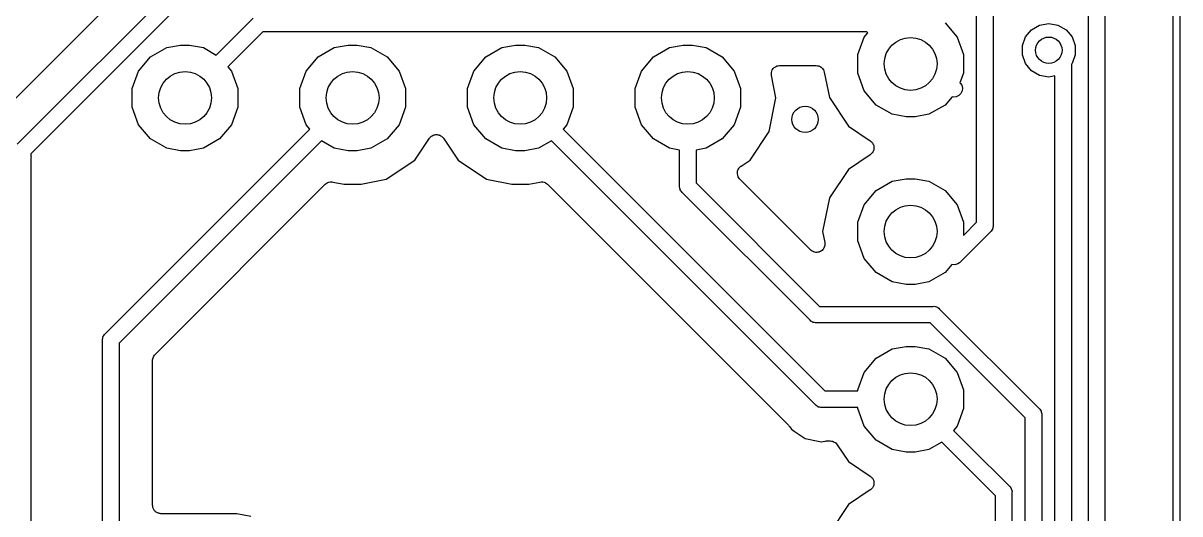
# Model space of a CAD drawing. Extents: x 202.7 to 262.5, y -125.5 to -33.7.
# Drawn here: x 244.97 to 262.5, y -91.61 to -84.17 of the extents above; entities that cross this region are included whole.
import ezdxf

# ---------------------------------------------------------------- set-up
doc = ezdxf.new("R2010")
doc.units = 0
doc.header["$MEASUREMENT"] = 0
doc.layers.add('BLACK', color=7, linetype='CONTINUOUS')

msp = doc.modelspace()

# ---------------------------------------------------------------- linework, layer by layer
at = {"layer": 'BLACK', "linetype": 'CONTINUOUS'}
for p, q in [((262.4, -115.754), (262.4, -43.7949)), ((262.5, -43.7456), (262.5, -115.804)), ((261.114, -95.6573), (261.114, -78.0923)), ((261.364, -78.0459), (261.364, -95.611)), ((259.42, -87.1881), (259.42, -81.4783)), ((259.67, -81.432), (259.67, -87.2345)), ((246.833, -83.3353), (244.819, -85.3495)), ((245.133, -85.7539), (247.242, -83.6455)), ((247.386, -83.855), (245.31, -85.9307)), ((247.898, -84.6547), (248.457, -84.0955)), ((248.601, -84.305), (248.073, -84.8333)), ((257.758, -84.305), (248.601, -84.305)), ((257.771, -84.3183), (257.758, -84.305)), ((258.942, -84.1677), (259.124, -84.3838)), ((260.162, -84.3789), (260.253, -84.2709)), ((260.253, -84.2709), (260.375, -84.2003)), ((260.375, -84.2003), (260.514, -84.1758)), ((260.514, -84.1758), (260.653, -84.2003)), ((260.653, -84.2003), (260.775, -84.2709)), ((260.775, -84.2709), (260.866, -84.3789)), ((257.62, -84.6489), (257.716, -84.3838)), ((257.716, -84.3838), (257.771, -84.3183)), ((259.124, -84.3838), (259.22, -84.6489)), ((260.114, -84.5115), (260.162, -84.3789)), ((260.866, -84.3789), (260.914, -84.5115)), ((246.902, -84.6827), (247.146, -84.5416)), ((247.146, -84.5416), (247.354, -84.505)), ((247.354, -84.505), (247.494, -84.505)), ((247.494, -84.505), (247.702, -84.5416)), ((247.702, -84.5416), (247.898, -84.6547)), ((249.442, -84.6827), (249.686, -84.5416)), ((249.686, -84.5416), (249.894, -84.505)), ((249.894, -84.505), (250.034, -84.505)), ((250.034, -84.505), (250.242, -84.5416)), ((250.242, -84.5416), (250.486, -84.6827)), ((251.982, -84.6827), (252.226, -84.5416)), ((252.226, -84.5416), (252.434, -84.505)), ((252.434, -84.505), (252.574, -84.505)), ((252.574, -84.505), (252.782, -84.5416)), ((252.782, -84.5416), (253.026, -84.6827)), ((254.522, -84.6827), (254.766, -84.5416)), ((254.766, -84.5416), (254.974, -84.505)), ((254.974, -84.505), (255.114, -84.505)), ((255.114, -84.505), (255.322, -84.5416)), ((255.322, -84.5416), (255.566, -84.6827)), ((257.62, -84.9311), (257.62, -84.6489)), ((259.22, -84.6489), (259.22, -84.9311)), ((260.114, -84.6525), (260.114, -84.5115)), ((260.162, -84.7851), (260.114, -84.6525)), ((260.914, -84.6525), (260.866, -84.7851)), ((260.914, -84.5115), (260.914, -84.6525)), ((246.72, -84.8988), (246.902, -84.6827)), ((248.073, -84.8333), (248.128, -84.8988)), ((249.26, -84.8988), (249.442, -84.6827)), ((250.486, -84.6827), (250.668, -84.8988)), ((251.8, -84.8988), (251.982, -84.6827)), ((253.026, -84.6827), (253.208, -84.8988)), ((254.34, -84.8988), (254.522, -84.6827)), ((255.566, -84.6827), (255.748, -84.8988)), ((256.352, -84.8438), (256.353, -84.8427)), ((256.353, -84.8427), (256.371, -84.8324)), ((256.371, -84.8324), (256.388, -84.8216)), ((256.388, -84.8216), (256.39, -84.8214)), ((256.39, -84.8214), (256.391, -84.8207)), ((256.391, -84.8207), (256.411, -84.8171)), ((256.411, -84.8171), (256.432, -84.813)), ((256.432, -84.813), (256.433, -84.8132)), ((256.433, -84.8132), (256.435, -84.813)), ((256.435, -84.813), (256.987, -84.813)), ((256.987, -84.813), (257.007, -84.8166)), ((257.007, -84.8166), (257.028, -84.8197)), ((257.028, -84.8197), (257.029, -84.8204)), ((257.029, -84.8204), (257.03, -84.8207)), ((257.03, -84.8207), (257.048, -84.831)), ((257.048, -84.831), (257.066, -84.841)), ((257.066, -84.841), (257.067, -84.842)), ((257.067, -84.842), (257.068, -84.8427)), ((257.068, -84.8427), (257.082, -84.8585)), ((260.253, -84.8931), (260.162, -84.7851)), ((260.857, -84.7958), (260.856, -84.8045)), ((260.856, -84.8045), (260.856, -112.263)), ((260.866, -84.7851), (260.857, -84.7958)), ((246.624, -85.1639), (246.72, -84.8988)), ((248.128, -84.8988), (248.224, -85.1639)), ((249.164, -85.1639), (249.26, -84.8988)), ((250.668, -84.8988), (250.764, -85.1639)), ((251.704, -85.1639), (251.8, -84.8988)), ((253.208, -84.8988), (253.304, -85.1639)), ((254.244, -85.1639), (254.34, -84.8988)), ((255.748, -84.8988), (255.844, -85.1639)), ((256.309, -84.9179), (256.317, -84.8985)), ((256.309, -84.9193), (256.309, -84.9179)), ((256.309, -84.9207), (256.309, -84.9193)), ((256.309, -84.9414), (256.309, -84.9207)), ((256.309, -84.9621), (256.309, -84.9414)), ((256.31, -84.9634), (256.309, -84.9621)), ((256.31, -84.9648), (256.31, -84.9634)), ((256.378, -85.305), (256.31, -84.9648)), ((256.317, -84.8985), (256.323, -84.8789)), ((256.323, -84.8789), (256.324, -84.8778)), ((256.324, -84.8778), (256.325, -84.8765)), ((256.325, -84.8765), (256.338, -84.8607)), ((256.338, -84.8607), (256.351, -84.8445)), ((256.351, -84.8445), (256.352, -84.8438)), ((257.082, -84.8585), (257.095, -84.8741)), ((257.095, -84.8741), (257.096, -84.8754)), ((257.096, -84.8754), (257.097, -84.8765)), ((257.097, -84.8765), (257.104, -84.8959)), ((257.104, -84.8959), (257.111, -84.9152)), ((257.111, -84.9152), (257.188, -85.3004)), ((257.716, -85.1962), (257.62, -84.9311)), ((259.22, -84.9311), (259.167, -85.0767)), ((260.375, -84.9637), (260.253, -84.8931)), ((260.514, -84.9882), (260.375, -84.9637)), ((260.606, -84.9719), (260.514, -84.9882)), ((260.606, -112.216), (260.606, -84.9719)), ((246.624, -85.4461), (246.624, -85.1639)), ((248.224, -85.1639), (248.224, -85.4461)), ((249.164, -85.4461), (249.164, -85.1639)), ((250.764, -85.1639), (250.764, -85.4461)), ((251.704, -85.4461), (251.704, -85.1639)), ((253.304, -85.1639), (253.304, -85.4461)), ((254.244, -85.4461), (254.244, -85.1639)), ((255.844, -85.1639), (255.844, -85.4461)), ((259.167, -85.0767), (259.175, -85.085)), ((259.175, -85.085), (259.194, -85.1121)), ((259.194, -85.1121), (259.206, -85.1546)), ((259.206, -85.1546), (259.202, -85.1986)), ((256.276, -85.8154), (256.378, -85.305)), ((257.188, -85.3004), (257.477, -85.733)), ((257.898, -85.4123), (257.716, -85.1962)), ((259.048, -85.2866), (258.942, -85.4123)), ((259.068, -85.2922), (259.048, -85.2866)), ((259.112, -85.2883), (259.068, -85.2922)), ((259.152, -85.2697), (259.112, -85.2883)), ((259.183, -85.2385), (259.152, -85.2697)), ((259.202, -85.1986), (259.183, -85.2385)), ((246.72, -85.7112), (246.624, -85.4461)), ((248.224, -85.4461), (248.128, -85.7112)), ((249.26, -85.7112), (249.164, -85.4461)), ((250.764, -85.4461), (250.668, -85.7112)), ((251.8, -85.7112), (251.704, -85.4461)), ((253.304, -85.4461), (253.208, -85.7112)), ((254.34, -85.7112), (254.244, -85.4461)), ((255.844, -85.4461), (255.748, -85.7112)), ((258.142, -85.5534), (257.898, -85.4123)), ((258.942, -85.4123), (258.698, -85.5534)), ((246.902, -85.9273), (246.72, -85.7112)), ((248.128, -85.7112), (247.946, -85.9273)), ((249.315, -85.7767), (249.26, -85.7112)), ((250.668, -85.7112), (250.486, -85.9273)), ((251.982, -85.9273), (251.8, -85.7112)), ((253.208, -85.7112), (253.153, -85.7767)), ((254.522, -85.9273), (254.34, -85.7112)), ((255.748, -85.7112), (255.566, -85.9273)), ((258.35, -85.59), (258.142, -85.5534)), ((258.49, -85.59), (258.35, -85.59)), ((258.698, -85.5534), (258.49, -85.59)), ((244.88, -86.0075), (245.133, -85.7539)), ((245.133, -85.7539), (245.133, -85.7539)), ((246.214, -88.8777), (249.315, -85.7767)), ((251.146, -85.8955), (251.153, -85.8909)), ((251.153, -85.8909), (251.159, -85.8848)), ((251.159, -85.8848), (251.171, -85.8787)), ((251.171, -85.8787), (251.183, -85.871)), ((251.183, -85.871), (251.191, -85.869)), ((251.191, -85.869), (251.198, -85.8653)), ((251.198, -85.8653), (251.212, -85.8638)), ((251.212, -85.8638), (251.226, -85.8605)), ((251.226, -85.8605), (251.234, -85.8614)), ((251.234, -85.8614), (251.242, -85.8605)), ((251.242, -85.8605), (251.256, -85.8638)), ((251.256, -85.8638), (251.27, -85.8653)), ((251.27, -85.8653), (251.277, -85.869)), ((251.277, -85.869), (251.285, -85.871)), ((251.285, -85.871), (251.297, -85.8787)), ((251.297, -85.8787), (251.309, -85.8848)), ((251.309, -85.8848), (251.315, -85.8909)), ((251.315, -85.8909), (251.322, -85.8955)), ((253.153, -85.7767), (253.4, -86.0243)), ((255.987, -86.248), (256.276, -85.8154)), ((257.477, -85.733), (257.808, -85.9544)), ((245.31, -85.9307), (245.089, -86.1516)), ((245.31, -85.9307), (245.31, -85.9307)), ((249.49, -85.9553), (246.424, -89.0218)), ((247.146, -86.0684), (246.902, -85.9273)), ((247.354, -86.105), (247.146, -86.0684)), ((247.702, -86.0684), (247.494, -86.105)), ((247.946, -85.9273), (247.702, -86.0684)), ((249.686, -86.0684), (249.49, -85.9553)), ((249.894, -86.105), (249.686, -86.0684)), ((250.242, -86.0684), (250.034, -86.105)), ((250.486, -85.9273), (250.242, -86.0684)), ((250.907, -86.248), (251.128, -85.9167)), ((251.128, -85.9167), (251.138, -85.9067)), ((251.138, -85.9067), (251.146, -85.8955)), ((251.322, -85.8955), (251.33, -85.9067)), ((251.33, -85.9067), (251.34, -85.9167)), ((251.34, -85.9167), (251.561, -86.248)), ((252.226, -86.0684), (251.982, -85.9273)), ((252.434, -86.105), (252.226, -86.0684)), ((252.782, -86.0684), (252.574, -86.105)), ((252.978, -85.9553), (252.782, -86.0684)), ((253.223, -86.2011), (252.978, -85.9553)), ((253.4, -86.0243), (253.4, -86.0243)), ((253.4, -86.0243), (257.121, -89.745)), ((254.766, -86.0684), (254.522, -85.9273)), ((254.919, -86.0953), (254.766, -86.0684)), ((255.322, -86.0684), (255.169, -86.0953)), ((255.566, -85.9273), (255.322, -86.0684)), ((257.808, -85.9544), (257.818, -85.964)), ((257.818, -85.964), (257.829, -85.9722)), ((257.829, -85.9722), (257.834, -85.9791)), ((257.834, -85.9791), (257.84, -85.9849)), ((257.84, -85.9849), (257.846, -85.9973)), ((257.846, -85.9973), (257.854, -86.0089)), ((257.854, -86.0089), (257.856, -86.017)), ((257.856, -86.017), (257.86, -86.0245)), ((257.86, -86.0245), (257.861, -86.0382)), ((257.861, -86.0382), (257.864, -86.0517)), ((257.864, -86.0683), (257.861, -86.0818)), ((257.864, -86.0517), (257.864, -86.06)), ((257.864, -86.06), (257.864, -86.0683)), ((245.089, -86.1516), (245.089, -86.1935)), ((245.089, -86.1935), (245.091, -86.1989)), ((245.091, -86.1989), (245.089, -86.2154)), ((245.089, -86.2154), (245.089, -92.2853)), ((247.494, -86.105), (247.354, -86.105)), ((250.034, -86.105), (249.894, -86.105)), ((252.574, -86.105), (252.434, -86.105)), ((256.977, -89.9545), (253.223, -86.2011)), ((253.223, -86.2011), (253.223, -86.2011)), ((254.919, -86.4473), (254.919, -86.0953)), ((255.169, -86.0953), (255.169, -86.5916)), ((257.808, -86.1656), (257.477, -86.387)), ((257.818, -86.156), (257.808, -86.1656)), ((257.829, -86.1478), (257.818, -86.156)), ((257.834, -86.1409), (257.829, -86.1478)), ((257.84, -86.1351), (257.834, -86.1409)), ((257.846, -86.1227), (257.84, -86.1351)), ((257.854, -86.1111), (257.846, -86.1227)), ((257.856, -86.103), (257.854, -86.1111)), ((257.86, -86.0955), (257.856, -86.103)), ((257.861, -86.0818), (257.86, -86.0955)), ((250.474, -86.5371), (250.907, -86.248)), ((251.561, -86.248), (251.994, -86.5371)), ((255.796, -86.4329), (255.798, -86.4123)), ((255.798, -86.411), (255.799, -86.4096)), ((255.798, -86.4123), (255.798, -86.411)), ((255.799, -86.4096), (255.808, -86.3911)), ((255.808, -86.3911), (255.817, -86.3723)), ((255.817, -86.3723), (255.818, -86.3713)), ((255.818, -86.3701), (255.833, -86.3558)), ((255.818, -86.3713), (255.818, -86.3701)), ((255.833, -86.3558), (255.848, -86.3411)), ((255.848, -86.3411), (255.849, -86.3405)), ((255.849, -86.3405), (255.85, -86.3396)), ((255.85, -86.3396), (255.987, -86.248)), ((257.477, -86.387), (257.188, -86.8196)), ((249.565, -86.6036), (249.579, -86.5923)), ((249.579, -86.5923), (249.583, -86.591)), ((249.583, -86.591), (249.586, -86.5886)), ((249.586, -86.5886), (249.604, -86.5839)), ((249.604, -86.5839), (249.621, -86.5782)), ((249.621, -86.5782), (249.625, -86.5783)), ((249.625, -86.5783), (249.629, -86.5772)), ((249.629, -86.5772), (249.647, -86.5787)), ((249.647, -86.5787), (249.665, -86.5791)), ((249.665, -86.5791), (249.835, -86.613)), ((250.093, -86.613), (250.474, -86.5371)), ((251.994, -86.5371), (252.375, -86.613)), ((252.633, -86.613), (252.803, -86.5791)), ((252.803, -86.5791), (252.821, -86.5787)), ((252.821, -86.5787), (252.839, -86.5772)), ((252.839, -86.5772), (252.843, -86.5783)), ((252.843, -86.5783), (252.847, -86.5782)), ((252.847, -86.5782), (252.864, -86.5839)), ((252.864, -86.5839), (252.882, -86.5886)), ((252.882, -86.5886), (252.885, -86.591)), ((252.885, -86.591), (252.889, -86.5923)), ((252.889, -86.5923), (252.903, -86.6036)), ((254.919, -86.638), (254.919, -86.4473)), ((254.919, -86.4473), (254.919, -86.4473)), ((255.169, -86.5916), (257.04, -88.463)), ((255.794, -86.4535), (255.796, -86.4329)), ((255.794, -86.4548), (255.794, -86.4535)), ((255.794, -86.4562), (255.794, -86.4548)), ((255.799, -86.4762), (255.794, -86.4562)), ((255.804, -86.4963), (255.799, -86.4762)), ((255.805, -86.4975), (255.804, -86.4963)), ((255.805, -86.4988), (255.805, -86.4975)), ((255.817, -86.5158), (255.805, -86.4988)), ((255.829, -86.533), (255.817, -86.5158)), ((255.83, -86.5338), (255.829, -86.533)), ((255.831, -86.535), (255.83, -86.5338)), ((256.905, -87.6089), (255.831, -86.535)), ((257.898, -86.7077), (258.142, -86.5666)), ((258.142, -86.5666), (258.35, -86.53)), ((258.35, -86.53), (258.49, -86.53)), ((258.49, -86.53), (258.698, -86.5666)), ((258.698, -86.5666), (258.942, -86.7077)), ((246.969, -89.195), (249.55, -86.6139)), ((249.55, -86.6139), (249.565, -86.6036)), ((249.835, -86.613), (250.093, -86.613)), ((252.375, -86.613), (252.633, -86.613)), ((252.903, -86.6036), (252.918, -86.6139)), ((252.918, -86.6139), (256.568, -90.2647)), ((254.918, -86.6545), (254.919, -86.638)), ((254.922, -86.6705), (254.918, -86.6545)), ((254.925, -86.6868), (254.922, -86.6705)), ((254.928, -86.6917), (254.925, -86.6868)), ((254.929, -86.6971), (254.928, -86.6917)), ((254.938, -86.7106), (254.929, -86.6971)), ((254.947, -86.725), (254.938, -86.7106)), ((254.959, -86.7357), (254.947, -86.725)), ((256.896, -88.6725), (254.959, -86.7357)), ((257.716, -86.9238), (257.898, -86.7077)), ((258.942, -86.7077), (259.124, -86.9238)), ((257.188, -86.8196), (257.086, -87.33)), ((257.62, -87.1889), (257.716, -86.9238)), ((259.124, -86.9238), (259.22, -87.1889)), ((257.62, -87.4711), (257.62, -87.1889)), ((259.22, -87.3881), (259.42, -87.1881)), ((259.22, -87.1889), (259.22, -87.3881)), ((259.66, -87.2935), (259.651, -87.3071)), ((259.661, -87.2882), (259.66, -87.2935)), ((259.664, -87.2833), (259.661, -87.2882)), ((259.667, -87.267), (259.664, -87.2833)), ((259.671, -87.251), (259.667, -87.267)), ((259.67, -87.2345), (259.671, -87.251)), ((257.086, -87.33), (257.119, -87.4943)), ((257.716, -87.7362), (257.62, -87.4711)), ((259.63, -87.3322), (259.16, -87.8018)), ((259.642, -87.3215), (259.63, -87.3322)), ((259.651, -87.3071), (259.642, -87.3215)), ((256.91, -87.6129), (256.905, -87.6089)), ((256.915, -87.6182), (256.91, -87.6129)), ((256.928, -87.6255), (256.915, -87.6182)), ((256.941, -87.6342), (256.928, -87.6255)), ((256.948, -87.636), (256.941, -87.6342)), ((256.954, -87.6394), (256.948, -87.636)), ((256.969, -87.6417), (256.954, -87.6394)), ((256.983, -87.6456), (256.969, -87.6417)), ((256.99, -87.645), (256.983, -87.6456)), ((256.997, -87.6461), (256.99, -87.645)), ((257.012, -87.6431), (256.997, -87.6461)), ((257.027, -87.6418), (257.012, -87.6431)), ((257.034, -87.6388), (257.027, -87.6418)), ((257.041, -87.6375), (257.034, -87.6388)), ((257.054, -87.6296), (257.041, -87.6375)), ((257.067, -87.6231), (257.054, -87.6296)), ((257.072, -87.6182), (257.067, -87.6231)), ((257.078, -87.6146), (257.072, -87.6182)), ((257.088, -87.6027), (257.078, -87.6146)), ((257.099, -87.592), (257.088, -87.6027)), ((257.101, -87.5856), (257.099, -87.592)), ((257.106, -87.5802), (257.101, -87.5856)), ((257.111, -87.5658), (257.106, -87.5802)), ((257.117, -87.552), (257.111, -87.5658)), ((257.118, -87.545), (257.117, -87.552)), ((257.12, -87.5384), (257.118, -87.545)), ((257.119, -87.4943), (257.119, -87.5013)), ((257.119, -87.5013), (257.121, -87.508)), ((257.121, -87.508), (257.12, -87.5232)), ((257.12, -87.5232), (257.12, -87.5384)), ((257.898, -87.9523), (257.716, -87.7362)), ((259.133, -87.8207), (259.09, -87.8322)), ((259.16, -87.8018), (259.133, -87.8207)), ((258.142, -88.0934), (257.898, -87.9523)), ((258.942, -87.9523), (258.698, -88.0934)), ((259.046, -87.8283), (258.942, -87.9523)), ((259.09, -87.8322), (259.046, -87.8283)), ((259.046, -87.8283), (259.046, -87.8283)), ((258.35, -88.13), (258.142, -88.0934)), ((258.49, -88.13), (258.35, -88.13)), ((258.698, -88.0934), (258.49, -88.13)), ((257.04, -88.463), (258.761, -88.463)), ((258.761, -88.463), (258.778, -88.4616)), ((258.778, -88.4616), (258.794, -88.4659)), ((258.794, -88.4659), (258.81, -88.4687)), ((258.81, -88.4687), (258.815, -88.4715)), ((258.815, -88.4715), (258.82, -88.473)), ((258.82, -88.473), (258.834, -88.4825)), ((258.834, -88.4825), (258.848, -88.4908)), ((258.848, -88.4908), (258.859, -88.5035)), ((258.859, -88.5035), (260.366, -90.0101)), ((256.907, -88.6852), (256.896, -88.6725)), ((256.921, -88.6935), (256.907, -88.6852)), ((256.935, -88.703), (256.921, -88.6935)), ((256.94, -88.7045), (256.935, -88.703)), ((256.945, -88.7073), (256.94, -88.7045)), ((256.962, -88.7102), (256.945, -88.7073)), ((256.978, -88.7145), (256.962, -88.7102)), ((256.994, -88.713), (256.978, -88.7145)), ((258.715, -88.713), (256.994, -88.713)), ((260.156, -90.1542), (258.715, -88.713)), ((246.173, -88.9589), (246.177, -88.9429)), ((246.174, -88.9754), (246.173, -88.9589)), ((246.174, -94.1892), (246.174, -88.9754)), ((246.177, -88.9429), (246.18, -88.9266)), ((246.18, -88.9266), (246.183, -88.9218)), ((246.183, -88.9218), (246.184, -88.9164)), ((246.184, -88.9164), (246.193, -88.9028)), ((246.193, -88.9028), (246.202, -88.8884)), ((246.202, -88.8884), (246.214, -88.8777)), ((246.424, -89.0218), (246.424, -94.2356)), ((246.944, -89.2311), (246.953, -89.2175)), ((246.953, -89.2175), (246.962, -89.2032)), ((246.962, -89.2032), (246.966, -89.1996)), ((246.966, -89.1996), (246.969, -89.195)), ((257.898, -89.2477), (258.142, -89.1066)), ((258.142, -89.1066), (258.35, -89.07)), ((258.35, -89.07), (258.49, -89.07)), ((258.49, -89.07), (258.698, -89.1066)), ((258.698, -89.1066), (258.942, -89.2477)), ((246.932, -89.2737), (246.937, -89.2577)), ((246.933, -89.2793), (246.932, -89.2737)), ((246.932, -89.2848), (246.933, -89.2793)), ((246.932, -91.4776), (246.932, -89.2848)), ((246.937, -89.2577), (246.94, -89.2414)), ((246.94, -89.2414), (246.942, -89.2365)), ((246.942, -89.2365), (246.944, -89.2311)), ((257.716, -89.4638), (257.898, -89.2477)), ((258.942, -89.2477), (259.124, -89.4638)), ((257.62, -89.7289), (257.716, -89.4638)), ((259.124, -89.4638), (259.22, -89.7289)), ((257.121, -89.745), (257.62, -89.745)), ((257.62, -89.745), (257.62, -89.7289)), ((259.22, -89.7289), (259.22, -90.0111)), ((256.987, -89.9672), (256.977, -89.9545)), ((257.002, -89.9755), (256.987, -89.9672)), ((257.015, -89.985), (257.002, -89.9755)), ((257.021, -89.9865), (257.015, -89.985)), ((257.026, -89.9893), (257.021, -89.9865)), ((257.042, -89.9922), (257.026, -89.9893)), ((257.058, -89.9964), (257.042, -89.9922)), ((257.074, -89.995), (257.058, -89.9964)), ((257.62, -89.995), (257.074, -89.995)), ((257.62, -90.0111), (257.62, -89.995)), ((257.716, -90.2762), (257.62, -90.0111)), ((259.22, -90.0111), (259.124, -90.2762)), ((260.366, -90.0101), (260.378, -90.0208)), ((260.378, -90.0208), (260.387, -90.0352)), ((260.387, -90.0352), (260.396, -90.0488)), ((260.396, -90.0488), (260.397, -90.0541)), ((260.397, -90.0541), (260.4, -90.059)), ((260.4, -90.059), (260.403, -90.0753)), ((260.403, -90.0753), (260.407, -90.0913)), ((260.407, -90.0913), (260.406, -90.1078)), ((256.568, -90.2647), (256.576, -90.2749)), ((256.576, -90.2749), (256.584, -90.2839)), ((257.898, -90.4923), (257.716, -90.2762)), ((259.124, -90.2762), (259.069, -90.3417)), ((260.156, -110.817), (260.156, -90.1542)), ((260.406, -90.1078), (260.406, -110.864)), ((256.584, -90.2839), (256.613, -90.3264)), ((256.613, -90.3264), (256.655, -90.3547)), ((256.655, -90.3547), (256.655, -90.3547)), ((256.655, -90.3547), (256.733, -90.4069)), ((256.733, -90.4069), (256.822, -90.4663)), ((259.069, -90.3417), (259.316, -90.5893)), ((256.822, -90.4663), (257.019, -90.5054)), ((257.019, -90.5054), (257.019, -90.5054)), ((257.019, -90.5054), (257.069, -90.5154)), ((257.069, -90.5154), (257.119, -90.5054)), ((257.119, -90.5054), (257.132, -90.5052)), ((257.132, -90.5052), (257.144, -90.503)), ((257.144, -90.503), (257.202, -90.503)), ((257.202, -90.503), (257.22, -90.5061)), ((257.22, -90.5061), (257.237, -90.5081)), ((257.237, -90.5081), (257.241, -90.5099)), ((257.241, -90.5099), (257.245, -90.5107)), ((257.245, -90.5107), (257.261, -90.5196)), ((257.261, -90.5196), (257.277, -90.5276)), ((257.277, -90.5276), (257.28, -90.5306)), ((257.28, -90.5306), (257.284, -90.5327)), ((257.284, -90.5327), (257.295, -90.5465)), ((257.295, -90.5465), (257.308, -90.5594)), ((257.308, -90.5594), (257.477, -90.813)), ((258.142, -90.6334), (257.898, -90.4923)), ((258.894, -90.5203), (258.698, -90.6334)), ((259.139, -90.7661), (258.894, -90.5203)), ((259.316, -90.5893), (259.316, -90.5893)), ((259.316, -90.5893), (259.916, -91.1887)), ((258.35, -90.67), (258.142, -90.6334)), ((258.49, -90.67), (258.35, -90.67)), ((258.698, -90.6334), (258.49, -90.67)), ((259.706, -91.3328), (259.139, -90.7661)), ((259.139, -90.7661), (259.139, -90.7661)), ((257.477, -90.813), (257.808, -91.0344)), ((257.808, -91.0344), (257.818, -91.044)), ((257.818, -91.044), (257.829, -91.0522)), ((257.829, -91.0522), (257.834, -91.0591)), ((257.834, -91.0591), (257.84, -91.0649)), ((257.84, -91.0649), (257.846, -91.0773)), ((257.846, -91.0773), (257.854, -91.0889)), ((257.854, -91.0889), (257.856, -91.097)), ((257.856, -91.097), (257.86, -91.1045)), ((257.86, -91.1045), (257.861, -91.1182)), ((257.861, -91.1182), (257.864, -91.1317)), ((257.864, -91.1483), (257.861, -91.1618)), ((257.864, -91.1317), (257.864, -91.14)), ((257.864, -91.14), (257.864, -91.1483)), ((257.808, -91.2456), (257.477, -91.467)), ((257.818, -91.236), (257.808, -91.2456)), ((257.829, -91.2278), (257.818, -91.236)), ((257.834, -91.2209), (257.829, -91.2278)), ((257.84, -91.2151), (257.834, -91.2209)), ((257.846, -91.2027), (257.84, -91.2151)), ((257.854, -91.1911), (257.846, -91.2027)), ((257.856, -91.183), (257.854, -91.1911)), ((257.86, -91.1755), (257.856, -91.183)), ((257.861, -91.1618), (257.86, -91.1755)), ((259.916, -91.1887), (259.928, -91.1994)), ((259.928, -91.1994), (259.937, -91.2138)), ((259.937, -91.2138), (259.946, -91.2273)), ((259.946, -91.2273), (259.947, -91.2327)), ((259.947, -91.2327), (259.95, -91.2376)), ((259.95, -91.2376), (259.953, -91.2539)), ((259.953, -91.2539), (259.957, -91.2699)), ((259.957, -91.2699), (259.956, -91.2864)), ((259.956, -91.2864), (259.956, -107.899)), ((246.934, -91.4885), (246.932, -91.4776)), ((246.934, -91.4996), (246.934, -91.4885)), ((246.938, -91.5101), (246.934, -91.4996)), ((257.477, -91.467), (257.188, -91.8996)), ((259.706, -107.852), (259.706, -91.3328)), ((246.94, -91.521), (246.938, -91.5101)), ((246.945, -91.5306), (246.94, -91.521)), ((246.949, -91.5411), (246.945, -91.5306)), ((246.956, -91.5496), (246.949, -91.5411)), ((246.962, -91.5592), (246.956, -91.5496)), ((246.97, -91.5663), (246.962, -91.5592)), ((246.977, -91.5748), (246.97, -91.5663)), ((246.987, -91.5804), (246.977, -91.5748)), ((246.995, -91.5875), (246.987, -91.5804)), ((247.006, -91.5913), (246.995, -91.5875)), ((247.016, -91.5969), (247.006, -91.5913)), ((247.027, -91.5988), (247.016, -91.5969)), ((247.037, -91.6026), (247.027, -91.5988)), ((247.048, -91.6026), (247.037, -91.6026)), ((247.059, -91.6046), (247.048, -91.6026)), ((248.211, -91.6046), (247.059, -91.6046)), ((248.422, -91.6465), (248.211, -91.6046))]:
    msp.add_line(p, q, dxfattribs=at)
at = {"layer": 'BLACK'}
for centre, radius in [((258.42, -84.79), 0.4), ((258.42, -84.79), 0.4), ((260.514, -84.582), 0.2), ((247.424, -85.305), 0.4), ((247.424, -85.305), 0.4), ((249.964, -85.305), 0.4), ((249.964, -85.305), 0.4), ((252.504, -85.305), 0.4), ((252.504, -85.305), 0.4), ((255.044, -85.305), 0.4), ((255.044, -85.305), 0.4), ((256.82, -85.63), 0.2), ((258.42, -87.33), 0.4), ((258.42, -87.33), 0.4), ((258.42, -89.87), 0.4), ((258.42, -89.87), 0.4)]:
    msp.add_circle(centre, radius, dxfattribs=at)

doc.saveas('drawing.dxf')
